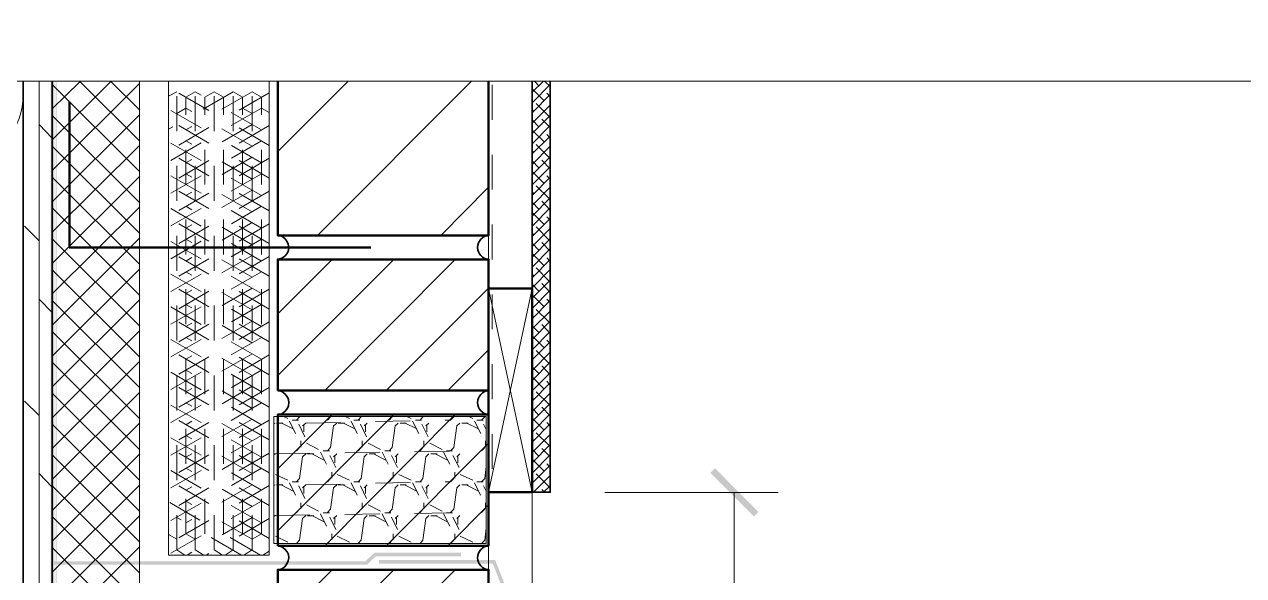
# Model space of a CAD drawing. Header units: inches. Extents: x 5 to 516, y -193 to 129.
# Drawn here: x 84.231 to 87.727, y -165.887 to -164.308 of the extents above; entities that cross this region are included whole.
import ezdxf

# ---------------------------------------------------------------- set-up
doc = ezdxf.new("R2010")
doc.units = ezdxf.units.IN
doc.header["$MEASUREMENT"] = 0
doc.linetypes.add('PDF_IMPORT', pattern=[1, 0.8, -0.2])
doc.layers.add('PDF8_Geometry', color=7, linetype='Continuous')
doc.layers.add('PDF8_Solid Fills', color=7, linetype='Continuous')

msp = doc.modelspace()

# ---------------------------------------------------------------- hatches: boundary and pattern name
at = {"layer": 'PDF8_Solid Fills', "transparency": 33554559}
for points in [[(84.3066262, -165.8557804), (84.3066255, -167.5968932), (85.2132922, -167.5968928), (85.2088485, -167.586892), (84.3166262, -167.5868932), (84.3166262, -165.8557811), (85.2132922, -165.8557811), (85.2088485, -165.8457804), (84.3166255, -165.8457811), (84.3166262, -164.4713358), (84.3066262, -164.4713358), (84.3066262, -165.3913375)], [(84.3210705, -167.6080034), (84.3232927, -167.6080034), (84.3232926, -164.4713364), (84.3210705, -164.4713364)], [(85.2088495, -165.8457804), (85.213294, -165.8557804), (85.2388493, -165.8313367), (85.4832939, -165.8313377), (85.4832929, -165.821337), (85.2355162, -165.821336)], [(85.247738, -165.8424484), (85.247738, -165.8524484), (85.5744046, -165.8524491), (85.6032938, -165.9280046), (85.6132935, -165.9246706), (85.5810713, -165.8424484)]]:
    msp.add_hatch(color=256, dxfattribs=at).paths.add_polyline_path(points)

# ---------------------------------------------------------------- linework, layer by layer
at = {"layer": 'PDF8_Geometry', "lineweight": 15}
for points in [[(82.5266277, -164.4702265), (83.8521834, -164.4702265), (83.9310722, -164.6035598), (84.06885, -164.3080042), (84.1444056, -164.4702265), (89.1055173, -164.4702265)], [(84.2732935, -167.6080034), (84.2732935, -164.4713364)], [(84.562182, -164.730225), (84.3110709, -164.4802249)], [(84.311072, -164.4713364), (84.311072, -167.6080034), (84.5621832, -167.6080034), (84.561072, -164.4713364)], [(84.311072, -164.5502255), (84.391072, -164.4713366)], [(84.311072, -164.6391153), (84.4788498, -164.4713375)], [(84.311072, -164.7268929), (84.561072, -164.4768929)], [(84.562182, -164.6424474), (84.3899597, -164.4713362)], [(84.562182, -164.5535598), (84.4788486, -164.4713376)], [(84.6444054, -164.4713364), (84.6444054, -165.8280032), (84.9332943, -165.8280032), (84.9332943, -164.4713364)], [(84.9577373, -164.6724473), (85.1588484, -164.4713361)], [(85.0710706, -164.9124488), (85.5121817, -164.4713377)], [(85.686626, -164.4735585), (85.6888482, -164.4713363)], [(85.686626, -164.5024485), (85.7188482, -164.4713374)], [(85.686626, -164.5324484), (85.7388482, -164.4802262)], [(85.7066274, -164.4835593), (85.6944052, -164.471337)], [(85.7388495, -164.4857814), (85.7232939, -164.4713369)], [(84.6677366, -164.5013363), (84.6444033, -164.5135585)], [(84.7210723, -164.5013363), (84.6944057, -164.5168919)], [(84.7755157, -164.5013363), (84.748849, -164.5168919)], [(84.8021813, -164.5168912), (84.7755146, -164.5013357)], [(84.8566269, -164.5168912), (84.8299602, -164.5013357)], [(84.9110725, -164.5168912), (84.8844059, -164.5013357)], [(85.686626, -164.5613361), (85.7388482, -164.5091139)], [(85.7210724, -164.526892), (85.686628, -164.4924475)], [(85.7388495, -164.5157813), (85.7288495, -164.5046702)], [(84.6944045, -164.5480034), (84.6677378, -164.5635589)], [(84.8844047, -164.5635583), (84.8566269, -164.5480027)], [(84.9332938, -164.5602262), (84.9110716, -164.548004)], [(85.686626, -164.5913361), (85.7388482, -164.5391138)], [(85.6921824, -164.5568919), (85.6866269, -164.5513363)], [(85.7355151, -164.5713369), (85.6988485, -164.5346702)], [(84.562182, -164.8191148), (84.3110709, -164.5691147)], [(84.311072, -164.8157804), (84.5621832, -164.5657804)], [(85.686626, -164.620226), (85.7388482, -164.5691149)], [(85.7066274, -164.6013368), (85.6866274, -164.5813368)], [(85.7388495, -164.6035589), (85.714405, -164.5791145)], [(84.311072, -164.6335588), (84.2732942, -164.5946699)], [(85.686626, -164.6502259), (85.7388482, -164.5980037)], [(85.7210724, -164.6446695), (85.686628, -164.6113361)], [(85.7388495, -164.6335588), (85.7288495, -164.6235588)], [(84.562182, -164.9068924), (84.3110709, -164.6568923)], [(84.311072, -164.9035603), (84.5621832, -164.6535603)], [(85.686626, -164.6791137), (85.7388482, -164.6280025)], [(85.686626, -164.7091158), (85.7388482, -164.6568936)], [(85.7355151, -164.6891144), (85.6988485, -164.6524477)], [(85.686626, -164.7391135), (85.7388482, -164.6868913)], [(85.6921824, -164.6746694), (85.6866269, -164.6702249)], [(85.7388495, -164.7213364), (85.714405, -164.696892)], [(85.686626, -164.7680035), (85.7388482, -164.7157812)], [(85.7066274, -164.7191143), (85.6866274, -164.6991143)], [(85.7210724, -164.7635592), (85.686628, -164.7291147)], [(84.562182, -164.9957822), (84.3110709, -164.7457821)], [(84.311072, -164.9924478), (84.5621832, -164.7424478)], [(85.686626, -164.7980034), (85.7388482, -164.7457811)], [(85.7388495, -164.7513363), (85.7288495, -164.7413363)], [(85.4255153, -164.9124488), (85.562182, -164.774671)], [(85.686626, -164.8268911), (85.7388482, -164.7746689)], [(85.6921824, -164.7924492), (85.6866269, -164.7880047)], [(85.7355151, -164.8068919), (85.6988485, -164.7702252)], [(84.562182, -165.0846697), (84.3110709, -164.8335586)], [(84.311072, -165.0802254), (84.5621832, -164.8302254)], [(85.686626, -164.8568933), (85.7388482, -164.804671)], [(85.686626, -164.885781), (85.7388482, -164.8335587)], [(85.7066274, -164.8368918), (85.6866274, -164.8168918)], [(85.7388495, -164.8402261), (85.714405, -164.8146706)], [(85.686626, -164.9157809), (85.7388482, -164.8635587)], [(85.7210724, -164.8813367), (85.686628, -164.8468923)], [(85.7388495, -164.8691139), (85.7288495, -164.8591139)], [(84.2732935, -164.9280037), (84.2310713, -164.8857815)], [(85.686626, -164.9446709), (85.7388482, -164.8924486)], [(85.6921824, -164.9102244), (85.6866269, -164.90578)], [(85.7355151, -164.9257816), (85.6988485, -164.8880038)], [(84.562182, -165.1724473), (84.3110709, -164.9224473)], [(84.311072, -165.1691152), (84.5621832, -164.9191152)], [(85.686626, -164.9746708), (85.7388482, -164.9224485)], [(85.7066274, -164.9546693), (85.6866274, -164.9346693)], [(85.7388495, -164.9580037), (85.714405, -164.9324481)], [(85.686626, -165.0035585), (85.7388482, -164.9513363)], [(85.7210724, -164.9991142), (85.686628, -164.9646698)], [(84.562182, -165.2613371), (84.3110709, -165.0113371)], [(84.311072, -165.2580028), (84.5621832, -165.0080028)], [(84.9577373, -165.3135583), (85.2899596, -164.9813361)], [(84.9577373, -165.1368932), (85.1132929, -164.9813376)], [(85.0921819, -165.3568933), (85.4666264, -164.9813377)], [(85.686626, -165.0335584), (85.7388482, -164.9813362)], [(85.686626, -165.0624484), (85.7388482, -165.0102262)], [(85.7355151, -165.0435591), (85.6988485, -165.0057813)], [(85.7388495, -164.9868936), (85.7288495, -164.9768936)], [(85.686626, -165.0924483), (85.7388482, -165.0402261)], [(85.6921824, -165.0280042), (85.6866269, -165.0235598)], [(85.2688493, -165.3568933), (85.5621827, -165.0635599)], [(85.686626, -165.6480039), (85.5621815, -165.0646705)], [(85.5621821, -165.6480039), (85.6866265, -165.0646705)], [(85.686626, -165.121336), (85.7388482, -165.0691138)], [(85.7066274, -165.0724468), (85.6866274, -165.0524468)], [(85.7388495, -165.0757812), (85.714405, -165.0502256)], [(84.311072, -165.1335589), (84.2732942, -165.09467)], [(84.562182, -165.3491147), (84.3110709, -165.0991147)], [(84.311072, -165.3457804), (84.5621832, -165.0957804)], [(85.686626, -165.1513359), (85.7388482, -165.0991137)], [(85.7210724, -165.1168917), (85.686628, -165.0824473)], [(85.7388495, -165.1046689), (85.7288495, -165.0946689)], [(85.686626, -165.1802259), (85.7388482, -165.1291148)], [(85.6921824, -165.1457817), (85.6866269, -165.1413373)], [(85.7355151, -165.1613366), (85.6988485, -165.12467)], [(84.311072, -165.4346702), (84.5621832, -165.1846702)], [(85.686626, -165.2102258), (85.7388482, -165.1580036)], [(85.7066274, -165.1902266), (85.6866274, -165.1713377)], [(85.7388495, -165.1935587), (85.714405, -165.1680031)], [(84.562182, -165.4380022), (84.3110709, -165.1880022)], [(85.686626, -165.2402257), (85.7388482, -165.1880035)], [(85.686626, -165.2691157), (85.7388482, -165.2168935)], [(85.7210724, -165.2346693), (85.686628, -165.2002248)], [(85.7388495, -165.2224487), (85.7288495, -165.2124487)], [(85.4455145, -165.3568933), (85.5621812, -165.2402266)], [(85.686626, -165.2991133), (85.7388482, -165.2468911)], [(85.7355151, -165.2791142), (85.6988485, -165.2424475)], [(84.562182, -165.526892), (84.3110709, -165.2757809)], [(84.311072, -165.5224478), (84.5621832, -165.2724478)], [(85.686626, -165.3280033), (85.7388482, -165.2757811)], [(85.6921824, -165.2646714), (85.6866269, -165.2591159)], [(85.7066274, -165.3080041), (85.6866274, -165.2891152)], [(85.7388495, -165.3113362), (85.714405, -165.2857806)], [(85.686626, -165.3580032), (85.7388482, -165.305781)], [(85.7210724, -165.352449), (85.686628, -165.3180046)], [(84.311072, -165.6113376), (84.5621832, -165.3613376)], [(85.686626, -165.3868932), (85.7388482, -165.334671)], [(85.7355151, -165.3968917), (85.6988485, -165.360225)], [(85.7388495, -165.3413361), (85.7288495, -165.330225)], [(84.2732935, -165.4280038), (84.2310713, -165.3868927)], [(84.562182, -165.6146697), (84.3110709, -165.3646696)], [(85.686626, -165.4168931), (85.7388482, -165.3646709)], [(85.686626, -165.4457808), (85.7388482, -165.3935586)], [(85.6921824, -165.3824467), (85.6866269, -165.3768911)], [(84.9577373, -165.759115), (85.2899596, -165.4257817)], [(84.9577373, -165.5813377), (85.1132929, -165.4257821)], [(85.0921819, -165.8013378), (85.4666264, -165.4257822)], [(85.686626, -165.4757808), (85.7388482, -165.4235585)], [(85.7066274, -165.4268916), (85.6866274, -165.4068916)], [(85.7388495, -165.4291137), (85.714405, -165.4046693)], [(84.562182, -165.7035595), (84.3110709, -165.4535594)], [(84.311072, -165.7002251), (84.5621832, -165.449114)], [(84.9466266, -165.4524472), (84.94996, -165.450225)], [(84.9544052, -165.4502251), (84.972183, -165.4502251)], [(84.967738, -165.4491152), (85.0021825, -165.4668929)], [(84.9744044, -165.4313381), (84.9866266, -165.4368937)], [(84.9910715, -165.4446709), (85.0088493, -165.4802265)], [(84.9988501, -165.4413366), (85.0166279, -165.4413366)], [(85.0110707, -165.4413366), (85.0199596, -165.4324477)], [(85.0177371, -165.4535594), (85.0355149, -165.489115)], [(85.0199593, -165.432448), (85.0199593, -165.4313369)], [(85.0288478, -165.4580037), (85.0377367, -165.4502259)], [(85.0321821, -165.4568915), (85.0321821, -165.4746693)], [(85.0999605, -165.4413366), (85.1088494, -165.4324477)], [(85.1088491, -165.5202257), (85.1177379, -165.4580034)], [(85.1177376, -165.4580037), (85.1266265, -165.4502259)], [(85.1310704, -165.4502251), (85.1488482, -165.4502251)], [(85.1444054, -165.4491152), (85.1788499, -165.4668929)], [(85.1510718, -165.4313381), (85.163294, -165.4368937)], [(85.1677367, -165.4446709), (85.1855145, -165.4802265)], [(85.1755153, -165.4413366), (85.1932931, -165.4413366)], [(85.1877381, -165.4413366), (85.196627, -165.4324477)], [(85.1944045, -165.4535594), (85.2121823, -165.489115)], [(85.1966267, -165.432448), (85.1966267, -165.4313369)], [(85.2055152, -165.4580037), (85.2144041, -165.4502259)], [(85.2088495, -165.4568915), (85.2088495, -165.4746693)], [(85.2766279, -165.4413366), (85.2855168, -165.4324477)], [(85.2855165, -165.5202257), (85.2944053, -165.4580034)], [(85.294405, -165.4580037), (85.3032939, -165.4502259)], [(85.30885, -165.4502251), (85.3255166, -165.4502251)], [(85.3210706, -165.4491152), (85.3566261, -165.4668929)], [(85.3277392, -165.4313381), (85.3399615, -165.4368937)], [(85.3444041, -165.4446709), (85.3621819, -165.4802265)], [(85.3521827, -165.4413366), (85.3699605, -165.4413366)], [(85.3655155, -165.4413366), (85.3732933, -165.4324477)], [(85.3710719, -165.4535594), (85.3888497, -165.489115)], [(85.3732941, -165.432448), (85.3744052, -165.4313369)], [(85.3821826, -165.4580037), (85.3910715, -165.4502259)], [(85.3855147, -165.4568915), (85.3855147, -165.4746693)], [(85.4532931, -165.4413366), (85.462182, -165.4324477)], [(85.4621816, -165.5202257), (85.4710705, -165.4580034)], [(85.4710724, -165.4580037), (85.4799613, -165.4502259)], [(85.4855151, -165.4502251), (85.5032929, -165.4502251)], [(85.497738, -165.4491152), (85.5332935, -165.4668929)], [(85.5055166, -165.4313381), (85.5166277, -165.4368937)], [(85.5221837, -165.4446709), (85.5399615, -165.4802265)], [(85.5288478, -165.4413366), (85.5466256, -165.4413366)], [(85.5421829, -165.4413366), (85.5510718, -165.4324477)], [(85.5477371, -165.4535594), (85.5555149, -165.4680039)], [(85.5510714, -165.432448), (85.5510714, -165.4313369)], [(85.686626, -165.5046707), (85.7388482, -165.4524485)], [(85.7210724, -165.4702266), (85.686628, -165.4357821)], [(85.7388495, -165.4591159), (85.7288495, -165.4480048)], [(85.686626, -165.5346706), (85.7388482, -165.4824484)], [(85.6921824, -165.5002265), (85.6866269, -165.4946709)], [(85.7355151, -165.5146715), (85.6988485, -165.4780048)], [(85.0110707, -165.5291142), (85.0199596, -165.5202253)], [(85.0232936, -165.5013364), (85.0232936, -165.5191142)], [(85.0399607, -165.5080028), (85.0744052, -165.5257806)], [(85.0799591, -165.5335584), (85.0977369, -165.5680029)], [(85.0877377, -165.5291142), (85.1055155, -165.5291142)], [(85.0999605, -165.5291142), (85.1088494, -165.5202253)], [(85.1877381, -165.5291142), (85.196627, -165.5202253)], [(85.199961, -165.5013364), (85.199961, -165.5191142)], [(85.2166281, -165.5080028), (85.2521837, -165.5257806)], [(85.2566265, -165.5335584), (85.2744043, -165.5680029)], [(85.2644051, -165.5291142), (85.2821829, -165.5291142)], [(85.2688493, -165.8013378), (85.5621827, -165.5080044)], [(85.2766279, -165.5291142), (85.2855168, -165.5202253)], [(85.3655155, -165.5291142), (85.3732933, -165.5202253)], [(85.3766261, -165.5013364), (85.3766261, -165.5191142)], [(85.3932933, -165.5080028), (85.4288488, -165.5257806)], [(85.4332939, -165.5335584), (85.4510717, -165.5680029)], [(85.4410702, -165.5291142), (85.458848, -165.5291142)], [(85.4532931, -165.5291142), (85.462182, -165.5202253)], [(85.5421829, -165.5291142), (85.5510718, -165.5202253)], [(85.5532935, -165.5013364), (85.5532935, -165.5191142)], [(85.686626, -165.5635584), (85.7388482, -165.5113361)], [(85.7066274, -165.5446691), (85.6866274, -165.5246691)], [(85.7388495, -165.5468935), (85.714405, -165.522449)], [(84.562182, -165.7913371), (84.3110709, -165.541337)], [(84.311072, -165.7880027), (84.5621832, -165.5380027)], [(84.9466266, -165.541337), (84.94996, -165.5380037)], [(85.0199593, -165.6091155), (85.0288481, -165.5468932)], [(85.0288478, -165.5468935), (85.0377367, -165.5380046)], [(85.0432928, -165.5380027), (85.0610706, -165.5380027)], [(85.0555156, -165.5380027), (85.0910712, -165.5557805)], [(85.1066269, -165.5424492), (85.1244047, -165.5768937)], [(85.1177376, -165.5468935), (85.1266265, -165.5380046)], [(85.1210719, -165.5457813), (85.1210719, -165.5635591)], [(85.1966267, -165.6091155), (85.2055155, -165.5468932)], [(85.2055152, -165.5468935), (85.2144041, -165.5380046)], [(85.2199602, -165.5380027), (85.237738, -165.5380027)], [(85.232183, -165.5380027), (85.2677386, -165.5557805)], [(85.2832943, -165.5424492), (85.3010721, -165.5768937)], [(85.294405, -165.5468935), (85.3032939, -165.5380046)], [(85.2977371, -165.5457813), (85.2977371, -165.5635591)], [(85.3732941, -165.6091155), (85.382183, -165.5468932)], [(85.3821826, -165.5468935), (85.3910715, -165.5380046)], [(85.3966276, -165.5380027), (85.4144054, -165.5380027)], [(85.4088482, -165.5380027), (85.4444037, -165.5557805)], [(85.4599595, -165.5424492), (85.4777373, -165.5768937)], [(85.4710724, -165.5468935), (85.4799613, -165.5380046)], [(85.4744045, -165.5457813), (85.4744045, -165.5635591)], [(85.686626, -165.5935583), (85.7388482, -165.541336)], [(85.686626, -165.6224482), (85.7388482, -165.570226)], [(85.7210724, -165.5880041), (85.686628, -165.5535596)], [(85.7388495, -165.5768911), (85.7288495, -165.5668911)], [(84.311072, -165.6335589), (84.2732942, -165.59467)], [(84.9466266, -165.5757812), (84.9466266, -165.5768923)], [(84.9510709, -165.5968926), (84.9866265, -165.6135593)], [(85.1121811, -165.5902262), (85.1121811, -165.608004)], [(85.1277383, -165.5968926), (85.1632939, -165.6135593)], [(85.2888485, -165.5902262), (85.2888485, -165.608004)], [(85.3044057, -165.5968926), (85.3399613, -165.6135593)], [(85.4655159, -165.5902262), (85.4655159, -165.608004)], [(85.4810709, -165.5968926), (85.5166264, -165.6135593)], [(85.5510714, -165.6091155), (85.5555158, -165.574671)], [(85.6910702, -165.6480039), (85.738848, -165.6002261)], [(85.7355151, -165.6324467), (85.6988485, -165.59578)], [(84.562182, -165.8802269), (84.3110709, -165.6302268)], [(84.311072, -165.8768925), (84.5621832, -165.6268925)], [(84.9466266, -165.6291146), (84.94996, -165.6268924)], [(84.9544052, -165.6268925), (84.972183, -165.6268925)], [(84.967738, -165.6268925), (85.0021825, -165.6446703)], [(84.9910715, -165.621336), (85.0088493, -165.6568916)], [(84.9988501, -165.618004), (85.0166279, -165.618004)], [(85.0110707, -165.618004), (85.0199596, -165.6091151)], [(85.0177371, -165.6302268), (85.0355149, -165.6657824)], [(85.0288478, -165.635781), (85.0377367, -165.6268921)], [(85.0321821, -165.6335589), (85.0321821, -165.6513367)], [(85.0999605, -165.618004), (85.1088494, -165.6091151)], [(85.1088491, -165.6968931), (85.1177379, -165.6357819)], [(85.1177376, -165.635781), (85.1266265, -165.6268921)], [(85.1310704, -165.6268925), (85.1488482, -165.6268925)], [(85.1444054, -165.6268925), (85.1788499, -165.6446703)], [(85.1677367, -165.621336), (85.1855145, -165.6568916)], [(85.1755153, -165.618004), (85.1932931, -165.618004)], [(85.1877381, -165.618004), (85.196627, -165.6091151)], [(85.1944045, -165.6302268), (85.2121823, -165.6657824)], [(85.2055152, -165.635781), (85.2144041, -165.6268921)], [(85.2088495, -165.6335589), (85.2088495, -165.6513367)], [(85.2766279, -165.618004), (85.2855168, -165.6091151)], [(85.2855165, -165.6968931), (85.2944053, -165.6357819)], [(85.294405, -165.635781), (85.3032939, -165.6268921)], [(85.30885, -165.6268925), (85.3255166, -165.6268925)], [(85.3210706, -165.6268925), (85.3566261, -165.6446703)], [(85.3444041, -165.621336), (85.3621819, -165.6568916)], [(85.3521827, -165.618004), (85.3699605, -165.618004)], [(85.3655155, -165.618004), (85.3732933, -165.6091151)], [(85.3710719, -165.6302268), (85.3888497, -165.6657824)], [(85.3821826, -165.635781), (85.3910715, -165.6268921)], [(85.3855147, -165.6335589), (85.3855147, -165.6513367)], [(85.4532931, -165.618004), (85.462182, -165.6091151)], [(85.4621816, -165.6968931), (85.4710705, -165.6357819)], [(85.4710724, -165.635781), (85.4799613, -165.6268921)], [(85.4855151, -165.6268925), (85.5032929, -165.6268925)], [(85.497738, -165.6268925), (85.5332935, -165.6446703)], [(85.5221837, -165.621336), (85.5388504, -165.6568916)], [(85.5288478, -165.618004), (85.5466256, -165.618004)], [(85.5421829, -165.618004), (85.5510718, -165.6091151)], [(85.5477371, -165.6302268), (85.5555149, -165.6446713)], [(85.6921824, -165.618004), (85.6866269, -165.6124484)], [(85.7221823, -165.6480039), (85.7144046, -165.6402261)], [(85.7199602, -165.6480039), (85.7388491, -165.6302261)], [(85.6932946, -165.6480039), (85.686628, -165.6424483)], [(85.8955154, -165.6491138), (86.3921821, -165.6491138)], [(86.2666273, -165.6491138), (86.2666273, -166.3157805)], [(85.0110707, -165.7057816), (85.0199596, -165.6968927)], [(85.0232936, -165.6780038), (85.0232936, -165.6957816)], [(85.0399607, -165.6846702), (85.0744052, -165.702448)], [(85.0799591, -165.7102258), (85.0977369, -165.7457814)], [(85.0877377, -165.7068915), (85.1055155, -165.7068915)], [(85.0999605, -165.7057816), (85.1088494, -165.6968927)], [(85.1877381, -165.7057816), (85.196627, -165.6968927)], [(85.199961, -165.6780038), (85.199961, -165.6957816)], [(85.2166281, -165.6846702), (85.2521837, -165.702448)], [(85.2566265, -165.7102258), (85.2744043, -165.7457814)], [(85.2644051, -165.7068915), (85.2821829, -165.7068915)], [(85.2766279, -165.7057816), (85.2855168, -165.6968927)], [(85.3655155, -165.7057816), (85.3732933, -165.6968927)], [(85.3766261, -165.6780038), (85.3766261, -165.6957816)], [(85.3932933, -165.6846702), (85.4288488, -165.702448)], [(85.4332939, -165.7102258), (85.4510717, -165.7457814)], [(85.4410702, -165.7068915), (85.458848, -165.7068915)], [(85.4455145, -165.8013378), (85.5621812, -165.6846711)], [(85.4532931, -165.7057816), (85.462182, -165.6968927)], [(85.5421829, -165.7057816), (85.5510718, -165.6968927)], [(85.5532935, -165.6780038), (85.5532935, -165.6957816)], [(84.562182, -165.9680045), (84.3110709, -165.7180044)], [(84.311072, -165.9646701), (84.5621832, -165.7146701)], [(84.9466266, -165.7180044), (84.94996, -165.7146711)], [(85.0199593, -165.7857806), (85.0288481, -165.7235584)], [(85.0288478, -165.7235586), (85.0377367, -165.7146697)], [(85.0432928, -165.71578), (85.0610706, -165.71578)], [(85.0555156, -165.7146701), (85.0910712, -165.7324479)], [(85.1066269, -165.7191144), (85.1244047, -165.7546699)], [(85.1177376, -165.7235586), (85.1266265, -165.7146697)], [(85.1210719, -165.7224487), (85.1210719, -165.7402265)], [(85.1966267, -165.7857806), (85.2055155, -165.7235584)], [(85.2055152, -165.7235586), (85.2144041, -165.7146697)], [(85.2199602, -165.71578), (85.237738, -165.71578)], [(85.232183, -165.7146701), (85.2677386, -165.7324479)], [(85.2832943, -165.7191144), (85.3010721, -165.7546699)], [(85.294405, -165.7235586), (85.3032939, -165.7146697)], [(85.2977371, -165.7224487), (85.2977371, -165.7402265)], [(85.3732941, -165.7857806), (85.382183, -165.7235584)], [(85.3821826, -165.7235586), (85.3910715, -165.7146697)], [(85.3966276, -165.71578), (85.4144054, -165.71578)], [(85.4088482, -165.7146701), (85.4444037, -165.7324479)], [(85.4599595, -165.7191144), (85.4777373, -165.7546699)], [(85.4710724, -165.7235586), (85.4799613, -165.7146697)], [(85.4744045, -165.7224487), (85.4744045, -165.7402265)], [(84.6677366, -165.7824485), (84.6444033, -165.7691152)], [(84.7210723, -165.7824485), (84.6944057, -165.766893)], [(84.9110725, -165.7668913), (84.8844059, -165.7824469)], [(84.9466266, -165.7524486), (84.9466266, -165.7546708)], [(84.9510709, -165.77356), (84.9866265, -165.7913378)], [(85.1121811, -165.7668913), (85.1121811, -165.7846691)], [(85.1277383, -165.77356), (85.1632939, -165.7913378)], [(85.2888485, -165.7668913), (85.2888485, -165.7846691)], [(85.3044057, -165.77356), (85.3399613, -165.7913378)], [(85.4655159, -165.7668913), (85.4655159, -165.7846691)], [(85.4810709, -165.77356), (85.5166264, -165.7913378)], [(85.5510714, -165.7857806), (85.5555158, -165.7513361)], [(84.562182, -166.056892), (84.3110709, -165.806892)], [(84.311072, -166.0535599), (84.5621832, -165.8035599)], [(84.6910702, -165.8280034), (84.6677368, -165.8135589)], [(84.7455158, -165.8280034), (84.7210713, -165.8135589)], [(84.7988492, -165.8280034), (84.7755159, -165.8135589)], [(84.8299591, -165.8135584), (84.8066257, -165.8280028)], [(84.8844047, -165.8135584), (84.8599602, -165.8280028)], [(85.0110707, -165.7946691), (85.0199596, -165.7857802)], [(85.0977384, -165.7946691), (85.0999606, -165.7946691)], [(85.0999605, -165.7946691), (85.1088494, -165.7857802)], [(85.1877381, -165.7946691), (85.196627, -165.7857802)], [(85.2744035, -165.7946691), (85.2766258, -165.7946691)], [(85.2766279, -165.7946691), (85.2855168, -165.7857802)], [(85.3655155, -165.7946691), (85.3732933, -165.7857802)], [(85.4510709, -165.7946691), (85.4532932, -165.7946691)], [(85.4532931, -165.7946691), (85.462182, -165.7857802)], [(85.5421829, -165.7946691), (85.5510718, -165.7857802)], [(84.9332938, -165.8168927), (84.914405, -165.8280038)], [(84.9577373, -166.0268921), (85.1132929, -165.8702254)], [(84.9577373, -166.2035595), (85.2899596, -165.8702261)], [(85.0921819, -166.2457823), (85.4666264, -165.8702267)]]:
    msp.add_lwpolyline(points, dxfattribs=at)
at = {"layer": 'PDF8_Geometry', "lineweight": 35}
for points in [[(84.2277387, -164.4713364), (84.2277387, -167.6080034), (84.311072, -167.6080034), (84.311072, -164.4713364)], [(85.7388495, -164.4713364), (85.7388495, -165.6480032), (85.6866272, -165.6480032), (85.6866272, -164.4713364)], [(84.9688484, -164.9146705), (84.9577373, -164.9124483)], [(84.9577373, -164.9813372), (84.9688484, -164.9780038)], [(84.9688484, -165.359115), (84.9577373, -165.3568928)], [(84.9577373, -165.4257817), (84.9688484, -165.4235594)], [(84.9688484, -165.8046706), (84.9577373, -165.8013372)], [(84.9577373, -165.8702261), (84.9688484, -165.8680039)]]:
    msp.add_lwpolyline(points, dxfattribs=at)
at = {"layer": 'PDF8_Geometry', "linetype": 'PDF_IMPORT', "lineweight": 15, "ltscale": 0.032222}
for points in [[(84.6677366, -165.8135584), (84.6677366, -164.4713363)], [(84.7210723, -165.8135584), (84.7210723, -164.4713363)], [(84.7755157, -165.8135584), (84.7755157, -164.4713363)], [(84.8299591, -165.8135584), (84.8299591, -164.4713363)], [(84.8844047, -165.8135584), (84.8844047, -164.4713363)], [(84.6944045, -165.7668913), (84.6944045, -164.5168922)], [(84.7488501, -165.7668913), (84.7488501, -164.5168922)], [(84.8021813, -165.7668913), (84.8021813, -164.5168922)], [(84.8566269, -165.7668913), (84.8566269, -164.5168922)], [(84.9110725, -165.7668913), (84.9110725, -164.5168922)]]:
    msp.add_lwpolyline(points, dxfattribs=at)
at = {"layer": 'PDF8_Geometry', "lineweight": 50}
for points in [[(85.5621821, -164.4713364), (85.5621821, -164.9124476), (84.9577376, -164.9124476), (84.9577376, -164.4713364)], [(85.2244044, -164.946893), (84.3599599, -164.946893), (84.3599599, -164.5302263)]]:
    msp.add_lwpolyline(points, dxfattribs=at)
at = {"layer": 'PDF8_Geometry', "lineweight": 9}
msp.add_lwpolyline([(85.5621821, -164.4713364), (85.5621821, -166.315781), (85.6866265, -166.315781), (85.6866265, -164.4713364)], dxfattribs=at)
at = {"layer": 'PDF8_Geometry', "linetype": 'PDF_IMPORT', "lineweight": 15, "ltscale": 0.042222}
msp.add_lwpolyline([(85.5721828, -164.4813371), (85.5721828, -165.6480044)], dxfattribs=at)
at = {"layer": 'PDF8_Geometry', "linetype": 'PDF_IMPORT', "lineweight": 15, "ltscale": 0.031837}
for points in [[(84.8299591, -164.5013363), (84.6444033, -164.6080037)], [(84.8844047, -164.5013363), (84.6944057, -164.6102259)], [(84.9110725, -164.6102253), (84.7210723, -164.5013357)], [(84.9110725, -164.5480034), (84.6444033, -164.7013355)], [(84.9110725, -164.7046693), (84.6444033, -164.5502249)], [(84.8844047, -164.6568923), (84.6944057, -164.5480027)], [(84.8844047, -164.5946704), (84.6944057, -164.7046689)], [(84.8844047, -164.7513363), (84.6944057, -164.6413368)], [(84.9110725, -164.7357814), (84.6444033, -164.8891158)], [(84.9110725, -164.8913374), (84.6444033, -164.738003)], [(84.8844047, -164.8446704), (84.6944057, -164.7357808)], [(84.8844047, -164.7824484), (84.6944057, -164.8913381)], [(84.9110725, -164.8291155), (84.6444033, -164.9835598)], [(84.9110725, -164.9857814), (84.6444033, -164.8313371)], [(84.8844047, -164.9391144), (84.6944057, -164.8291148)], [(84.8844047, -164.8757825), (84.6944057, -164.9857821)], [(84.9110725, -164.9235595), (84.6444033, -165.0768916)], [(84.9110725, -165.0791155), (84.6444033, -164.9257811)], [(84.8844047, -165.0324485), (84.6944057, -164.9235588)], [(84.8844047, -164.9702265), (84.6944057, -165.0791139)], [(84.9110725, -165.0168913), (84.6444033, -165.1702268)], [(84.9110725, -165.1735595), (84.6444033, -165.0191151)], [(84.8844047, -165.1257825), (84.6944057, -165.0168929)], [(84.8844047, -165.0635583), (84.6944057, -165.1735601)], [(84.9110725, -165.1102253), (84.6444033, -165.2646697)], [(84.9110725, -165.2668913), (84.6444033, -165.1135603)], [(84.8844047, -165.2202265), (84.6944057, -165.110227)], [(84.8844047, -165.1580046), (84.6944057, -165.2668919)], [(84.9110725, -165.2046693), (84.6444033, -165.3580038)], [(84.9110725, -165.3602254), (84.6444033, -165.2068932)], [(84.8844047, -165.3135583), (84.6944057, -165.204671)], [(84.8844047, -165.2513364), (84.6944057, -165.360226)], [(84.9110725, -165.2980034), (84.6444033, -165.4524478)], [(84.9110725, -165.4546694), (84.6444033, -165.300225)], [(84.8844047, -165.4080046), (84.6944057, -165.2980028)], [(84.8844047, -165.3446704), (84.6944057, -165.45467)], [(84.9110725, -165.3924474), (84.6444033, -165.5457818)], [(84.9110725, -165.5480034), (84.6444033, -165.3946713)], [(84.8844047, -165.5013364), (84.6944057, -165.392449)], [(84.8844047, -165.4391144), (84.6944057, -165.5480041)], [(84.9110725, -165.4857815), (84.6444033, -165.6391147)], [(84.9110725, -165.6424474), (84.6444033, -165.4880031)], [(84.8844047, -165.5946705), (84.6944057, -165.4857808)], [(84.8844047, -165.5324485), (84.6944057, -165.6424481)], [(84.9110725, -165.5791155), (84.6444033, -165.7335599)], [(84.9110725, -165.7357815), (84.6444033, -165.5824482)], [(84.8844047, -165.6891145), (84.6944057, -165.5791149)], [(84.8844047, -165.6268925), (84.6944057, -165.7357821)], [(84.9110725, -165.6735595), (84.6444033, -165.8268917)], [(84.9077382, -165.8280034), (84.6444033, -165.6757811)], [(84.8844047, -165.7824485), (84.6944057, -165.6735589)], [(84.8844047, -165.7202266), (84.697739, -165.8280028)]]:
    msp.add_lwpolyline(points, dxfattribs=at)
at = {"layer": 'PDF8_Geometry', "linetype": 'PDF_IMPORT', "lineweight": 15, "ltscale": 0.030872}
for points in [[(84.9332938, -164.6546702), (84.6677378, -164.5013357)], [(84.9332938, -164.5035585), (84.6677378, -164.656893)], [(84.9332938, -164.6913365), (84.6677378, -164.844671)], [(84.9332938, -164.9357823), (84.6677378, -164.7824478)], [(84.9332938, -164.7857805), (84.6677378, -164.939115)], [(84.9332938, -165.0291141), (84.6677378, -164.8757819)], [(84.9332938, -164.8791146), (84.6677378, -165.0324468)], [(84.9332938, -165.1235581), (84.6677378, -164.9702259)], [(84.9332938, -164.9724486), (84.6677378, -165.1257809)], [(84.9332938, -165.2168922), (84.6677378, -165.0635599)], [(84.9332938, -165.0668926), (84.6677378, -165.2202249)], [(84.9332938, -165.3113362), (84.6677378, -165.1580039)], [(84.9332938, -165.1602244), (84.6677378, -165.313559)], [(84.9332938, -165.4046703), (84.6677378, -165.2513357)], [(84.9332938, -165.2546707), (84.6677378, -165.408003)], [(84.9332938, -165.4980043), (84.6677378, -165.3446698)], [(84.9332938, -165.3480048), (84.6677378, -165.501337)], [(84.9332938, -165.5924483), (84.6677378, -165.4391138)], [(84.9332938, -165.4413366), (84.6677378, -165.5946711)], [(84.9332938, -165.6857824), (84.6677378, -165.5324479)], [(84.9332938, -165.5357806), (84.6677378, -165.6891151)], [(84.9332938, -165.7802264), (84.6677378, -165.6268919)], [(84.9332938, -165.6291146), (84.6677378, -165.7824469)], [(84.8532926, -165.8280034), (84.6677378, -165.7202259)], [(84.9332938, -165.7235586), (84.7521824, -165.8280028)]]:
    msp.add_lwpolyline(points, dxfattribs=at)
at = {"layer": 'PDF8_Geometry', "linetype": 'PDF_IMPORT', "lineweight": 15, "ltscale": 0.031447}
for points in [[(84.9332938, -164.7480043), (84.6677378, -164.5946698)], [(84.9332938, -164.5980047), (84.6677378, -164.751337)], [(84.9332938, -164.8424483), (84.6677378, -164.6880026)]]:
    msp.add_lwpolyline(points, dxfattribs=at)
at = {"layer": 'PDF8_Geometry', "linetype": 'PDF_IMPORT', "lineweight": 15, "ltscale": 0.032394}
for points in [[(84.9110725, -164.6413374), (84.6444033, -164.7957818)], [(84.9110725, -164.7980034), (84.6444033, -164.6446701)], [(84.8844047, -164.6880022), (84.6944057, -164.798004)]]:
    msp.add_lwpolyline(points, dxfattribs=at)
at = {"layer": 'PDF8_Geometry', "lineweight": 50}
for points in [[(84.9577373, -165.3568928), (84.9577373, -164.9813372), (85.5621818, -164.9813372), (85.5621818, -165.3568928)], [(85.5621821, -165.6480039), (85.5621821, -165.0646705), (85.6866265, -165.0646705), (85.6866265, -165.6480039)], [(84.9577373, -165.8013373), (84.9577373, -165.4257817), (85.5621818, -165.4257817), (85.5621818, -165.8013373)], [(84.9577373, -166.2457817), (84.9577373, -165.8702261), (85.5621818, -165.8702261), (85.5621818, -166.2457817)]]:
    msp.add_lwpolyline(points, close=True, dxfattribs=at)
at = {"layer": 'PDF8_Geometry', "lineweight": 15}
msp.add_lwpolyline([(84.9466266, -165.7946715), (84.9466266, -165.4313381), (85.5555156, -165.4313381), (85.5555156, -165.7946715)], close=True, dxfattribs=at)
at = {"layer": 'PDF8_Geometry', "linetype": 'PDF_IMPORT', "lineweight": 15, "ltscale": 0.062854}
for points in [[(85.0377386, -165.4502251), (85.4532933, -165.4413362)], [(84.949961, -165.5380027), (85.5421831, -165.5291138)], [(85.0377386, -165.6268925), (85.4532933, -165.6180036)], [(84.949961, -165.7146701), (85.5421831, -165.7057812)]]:
    msp.add_lwpolyline(points, dxfattribs=at)
at = {"layer": 'PDF8_Geometry', "lineweight": 35}
for centre in [(85.5651979, -164.9468933), (85.5651979, -165.3913377), (85.5651979, -165.8357822)]:
    msp.add_arc(centre, 0.0345762, 95.00392, 264.99608, dxfattribs=at)
at = {"layer": 'PDF8_Geometry', "lineweight": 15}
msp.add_open_spline([(83.8621817, -164.68467), (84.0254781, -164.8063182), (84.2506633, -164.6742256), (84.2266262, -164.4724478)], degree=3, dxfattribs=at)
at = {"layer": 'PDF8_Geometry', "lineweight": 35}
for points in [[(84.9688484, -164.9780038), (84.9967743, -164.9638372), (84.9952003, -164.9299483), (84.9688484, -164.9146705)], [(84.9688484, -165.4235594), (84.9960706, -165.4068002), (84.9960706, -165.3758742), (84.9688484, -165.359115)], [(84.9688484, -165.8680039), (84.9952003, -165.8527261), (84.9967743, -165.8188372), (84.9688484, -165.8046706)]]:
    msp.add_open_spline(points, degree=3, dxfattribs=at)
at = {"layer": 'PDF8_Solid Fills', "lineweight": 50, "transparency": 33554559}
for points in [[(86.3232928, -165.7180044), (86.335515, -165.7046711), (86.1977372, -165.5924489)], [(86.3355156, -165.7046694), (86.1977379, -165.5924472), (86.2110712, -165.5791138)]]:
    msp.add_solid(points, dxfattribs=at)

doc.saveas('drawing.dxf')
